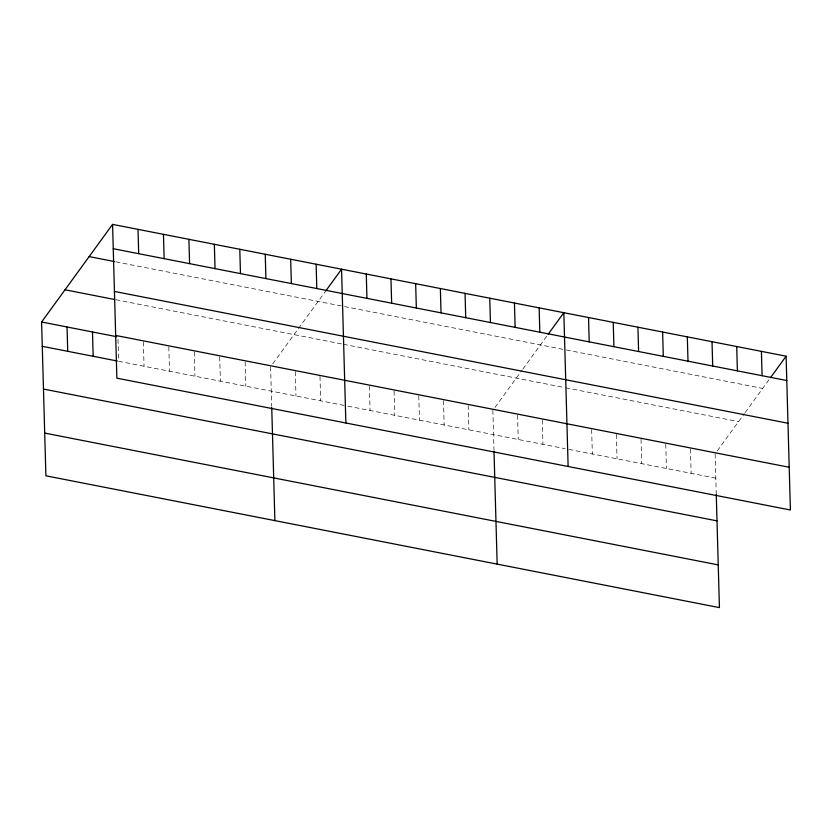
<?xml version="1.0" encoding="UTF-8"?>
<svg xmlns="http://www.w3.org/2000/svg" width="832" height="832" viewBox="0 0 832 832"><rect width="100%" height="100%" fill="white"/><g stroke="black" fill="none" stroke-linecap="round" stroke-linejoin="round"><path stroke-width="0.62" stroke-dasharray="4.16 3.12" d="M272.73 363.896L325.957 290.68M494.998 407.399L522.142 370.063M522.87 369.065L548.226 334.183M717.267 450.902L744.401 413.566M745.139 412.558L770.494 377.686M115.866 261.83L565.115 349.752M566.353 349.991L762.684 388.419M115.908 299.749L342.181 344.032M343.418 344.282L564.45 387.535M565.677 387.785L738.556 421.616M344.136 405.413L118.612 361.275L117.936 336.95M347.838 406.13L565.167 448.666M568.87 449.394L715.811 478.15M715.135 453.835L716.269 494.489M690.435 448.999L691.122 473.325M665.746 444.163L666.422 468.489M641.046 439.327L641.722 463.653M616.346 434.502L617.032 458.817M591.656 429.666L592.332 453.981M542.266 419.994L542.942 444.319M517.566 415.168L518.242 439.483M492.866 410.332L493.969 449.727M468.177 405.496L468.853 429.822M443.477 400.66L444.153 424.986M418.777 395.834L419.463 420.15M394.087 390.998L394.763 415.314M369.387 386.162L370.063 410.488M319.998 376.501L320.674 400.816M295.298 371.665L295.974 395.98M270.598 366.829L271.7 406.224M245.159 361.847L245.835 386.173M219.71 356.866L220.397 381.191M194.272 351.884L194.948 376.21M168.823 346.913L169.499 371.228M143.374 341.931L144.061 366.246"/><path stroke-width="1.25" d="M716.269 494.489L719.43 607.62L45.895 475.8L41.6 322.005L112.57 224.38L786.105 356.2L790.4 509.995L116.865 378.165L112.57 224.38M325.957 290.68L341.567 269.204L345.862 422.989M548.226 334.183L563.836 312.697L568.131 466.492M770.494 377.686L786.105 356.2M113.246 248.706L786.781 380.526M89.149 256.599L114.598 261.581M114.442 291.429L787.977 423.249M65.021 289.796L114.639 299.499M115.669 335.442L789.204 467.272M41.6 322.005L116.657 336.7M42.276 346.33L117.343 361.026M43.472 389.054L717.007 520.874M44.699 433.077L718.234 564.897M761.405 351.374L762.091 375.69M736.715 346.538L737.391 370.854M712.015 341.702L712.691 366.028M687.315 336.866L688.002 361.192M662.626 332.041L663.302 356.356M637.926 327.205L638.602 351.52M613.226 322.369L613.912 346.694M588.536 317.533L589.212 341.858M539.146 307.871L539.822 332.186M514.446 303.035L515.122 327.361M489.746 298.199L490.433 322.525M494 450.986L497.162 564.117M465.057 293.363L465.733 317.689M440.357 288.538L441.033 312.853M415.657 283.702L416.343 308.027M390.967 278.866L391.643 303.191M366.267 274.03L366.943 298.355M316.129 264.222L316.805 288.538M290.68 259.241L291.356 283.566M271.742 407.482L274.893 520.614M265.242 254.259L265.918 278.585M239.793 249.278L240.469 273.603M214.344 244.296L215.03 268.622M188.906 239.325L189.582 263.64M163.457 234.343L164.133 258.658M138.018 229.362L138.694 253.677M92.487 331.968L93.174 356.294M67.049 326.986L67.725 351.312"/></g></svg>
